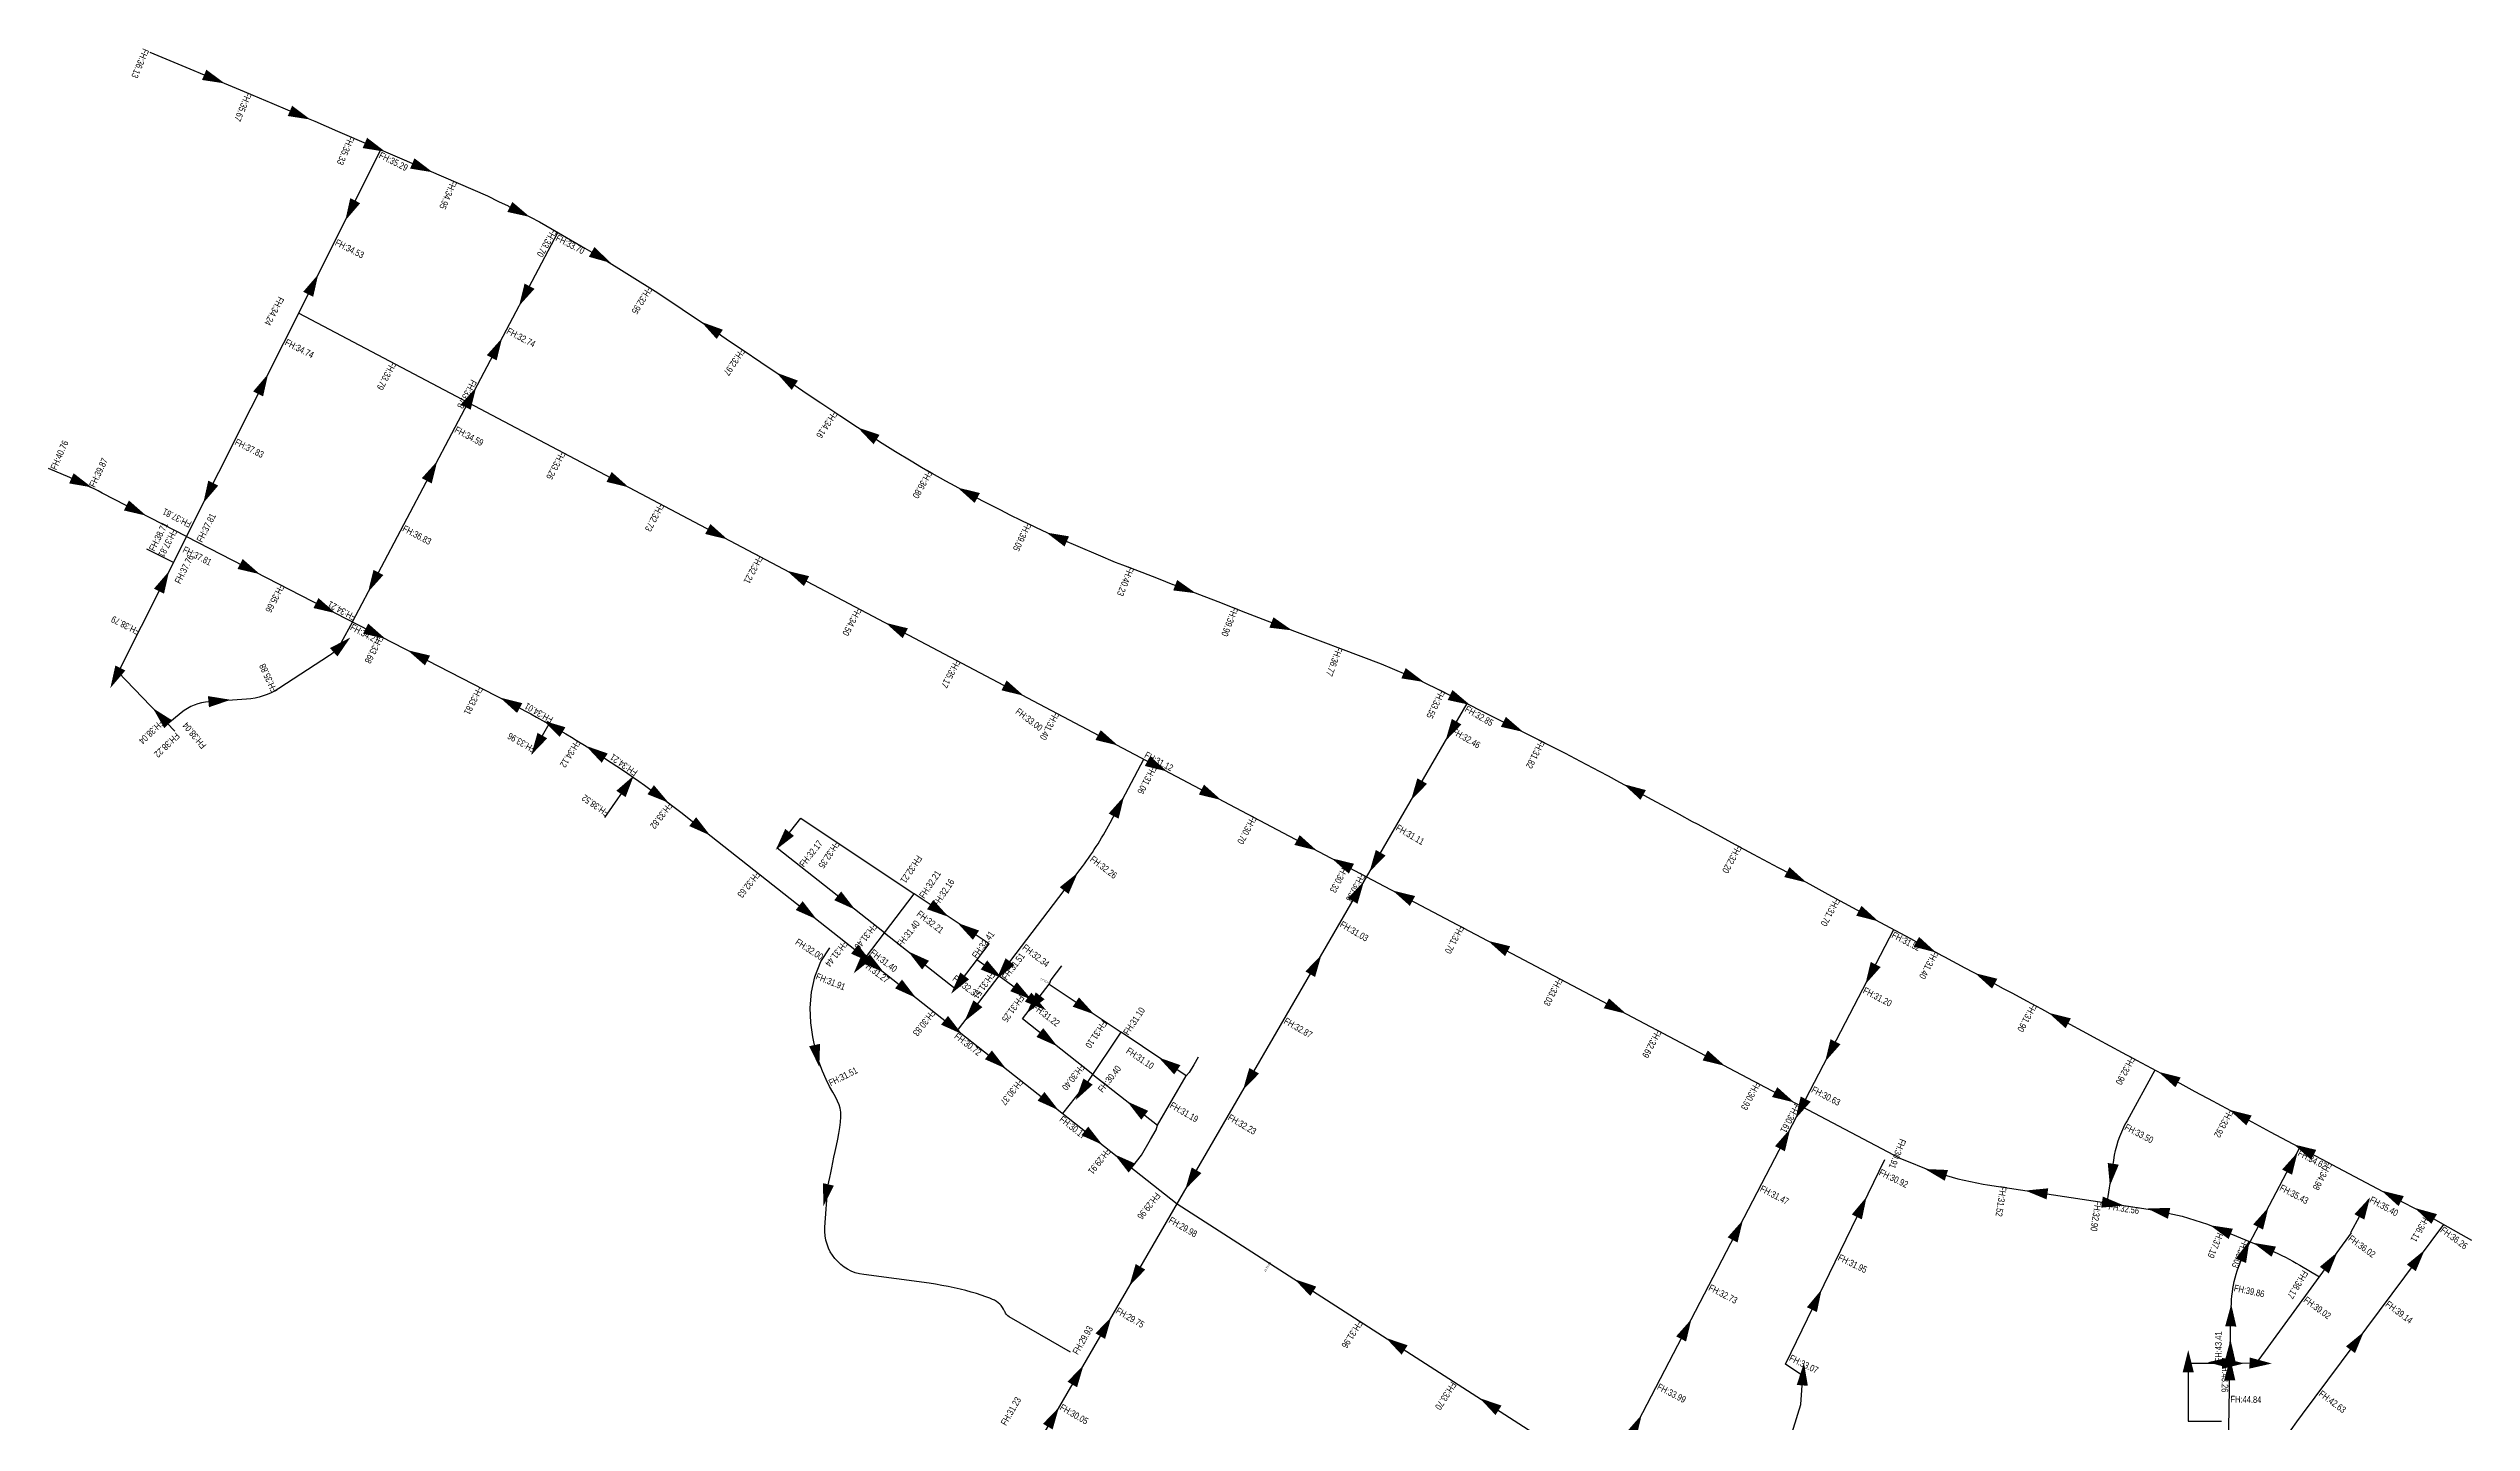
# Model space of a CAD drawing. Header units: millimetres. Extents: x 981 to 5289, y 986 to 5815.
# Drawn here: x 3118 to 5289, y 4584 to 5815 of the extents above; entities that cross this region are included whole.
import ezdxf

# ---------------------------------------------------------------- set-up
doc = ezdxf.new("R2010")
doc.units = ezdxf.units.MM
for name, color, linetype in [('도로중심선', 40, 'Continuous'), ('도로체인계획고', 6, 'Continuous'), ('도로흐름표시', 7, 'Continuous')]:
    doc.layers.add(name, color=color, linetype=linetype)
doc.styles.get("Standard").update_dxf_attribs({"font": 'arial.ttf'})

msp = doc.modelspace()

# ---------------------------------------------------------------- linework, layer by layer
at = {"layer": '도로중심선'}
for points in [[(3209.4, 5811.8), (3293.9, 5776.4), (3301.6, 5773.1), (3318.5, 5766), (3332.5, 5760.1), (3346.6, 5754.1), (3357.1, 5749.8), (3377.5, 5740.9), (3432.9, 5717), (3511.6, 5683), (3521.7, 5678), (3530.2, 5673.9), (3530.7, 5673.6), (3541.2, 5668.4), (3550.1, 5663.8), (3558.2, 5659.6), (3575.2, 5649.8), (3599, 5636.2), (3613.5, 5627.9), (3664.2, 5596), (3707.9, 5566.9), (3719.1, 5559.4), (3721.5, 5557.7), (3729.5, 5552.3), (3740.7, 5544.7), (3756.6, 5533.9), (3772.2, 5523.5), (3785.4, 5514.4), (3799, 5505.2), (3810.4, 5497.5), (3813.9, 5495.2), (3827.3, 5486.2), (3843.1, 5475.9), (3851.1, 5470.6), (3855.2, 5467.9), (3865.2, 5461.5), (3877.1, 5454), (3891.2, 5445.6), (3900.6, 5440.1), (3909.8, 5434.7), (3922, 5427.8), (3930.3, 5423.2), (3938.5, 5418.7), (3947.3, 5414), (3955.1, 5409.9), (3963.5, 5405.6), (3971.2, 5401.6), (3979.7, 5397.4), (3989.4, 5392.6), (4002.5, 5386.3), (4013.4, 5381.2), (4021.4, 5377.5), (4026.6, 5375.2), (4040.4, 5369.2), (4058.6, 5361.4), (4074, 5355), (4080.6, 5352.6), (4097.7, 5345.8), (4112.5, 5340.2), (4125.7, 5335), (4125.8, 5335), (4130.4, 5333.2), (4141.8, 5328.8), (4153.5, 5324.3), (4168.2, 5318.6), (4186.9, 5311.4), (4206.2, 5303.8), (4220.3, 5298.4), (4223.4, 5297.2), (4312.3, 5263.8), (4322.1, 5259.7), (4336.1, 5253.7), (4348.3, 5248.3), (4365.9, 5239.7), (4381.9, 5231.9), (4467.6, 5188.6), (4477, 5183.9), (4490.5, 5176.7), (4507.6, 5167.7), (4515.5, 5163.4), (4525.6, 5157.8), (4541.4, 5149.4), (4553.9, 5142.5), (4568, 5135), (4579.1, 5129), (4590.9, 5122.6), (4595.1, 5120.4), (4623.4, 5105.3), (4629.4, 5102.1), (4645.5, 5093.4), (4667.9, 5081.3), (4678.7, 5075.6), (4696.1, 5066.3), (4712.3, 5057.5), (4727.3, 5049.4), (4741.6, 5041.8), (4763.4, 5030.1), (4786.4, 5017.7), (4801.4, 5009.5), (4816.9, 5001.3), (4835, 4991.5), (4849.4, 4983.9), (4864.7, 4975.7), (4869.4, 4973.1), (4877.7, 4968.7), (4890.2, 4961.8), (4903.6, 4954.7), (4913.9, 4949.1), (4915.9, 4948.1), (4928.9, 4941.1), (4940.2, 4935.1), (4953.8, 4927.6), (4975.8, 4915.7), (4988.7, 4908.9), (5002.3, 4901.6), (5011.3, 4896.8), (5023, 4890.5), (5027.5, 4888.1), (5041.1, 4880.8), (5057.4, 4872.1), (5060.7, 4870.3), (5072.9, 4863.8), (5088.8, 4855.2), (5108.5, 4844.6), (5214.6, 4788.5), (5228.6, 4781.1), (5244.6, 4772.7), (5262.9, 4762.3), (5288.9, 4747.6)], [(3242.1, 5377.9), (3242.1, 5377.9), (3416.1, 5724.2)], [(3390.7, 5301.4), (3574.7, 5650.1)], [(3342.6, 5577.9), (3494.3, 5497.9)], [(3494.3, 5497.9), (4299.2, 5073.1)], [(3242.1, 5377.9), (3201.6, 5297.3), (3181, 5256.4), (3231.7, 5203.5)], [(3230.4, 5354.6), (3206.7, 5366.5)], [(3566.7, 5209.8), (3551.4, 5183.1)], [(3641.8, 5162.5), (3616.6, 5126.1)], [(3867.4, 5022.9), (3771.2, 5098.7), (3792.3, 5125.5), (3894, 5057.7)], [(3867.4, 5022.9), (3894, 5057.7)], [(3867.4, 5022.9), (3930.6, 4973), (3961, 5012.9), (3894, 5057.7)], [(4299.2, 5073.1), (4689, 4867.3)], [(3850.3, 5000.4), (3867.4, 5022.9)], [(4515, 4532.3), (4771.4, 5025.8)], [(3969.9, 4984.2), (3950.1, 4998.6)], [(4026, 4993.4), (4021.2, 4987.1)], [(3969.9, 4984.2), (4002.3, 4960.6)], [(4054, 4896.1), (3991, 4945.8), (4014.7, 4976.9), (4079.2, 4933.8)], [(4021.2, 4987.1), (4016.3, 4980.7), (4014.7, 4976.9)], [(4027, 4861), (4049.6, 4889.6), (4079.2, 4933.8)], [(4054, 4896.1), (4111.8, 4850.5), (4137.5, 4894.8), (4079.2, 4933.8)], [(4148.4, 4911.6), (4144.3, 4904.7)], [(4144.3, 4904.7), (4140.3, 4897.7), (4137.5, 4894.8)], [(4689, 4867.3), (4776.7, 4821.1), (4806.4, 4809.2), (4828.7, 4802.5), (4851.4, 4797.8), (4855.3, 4797.1), (4999.2, 4775.3), (5006, 4774.2), (5029.6, 4769), (5052.4, 4761.8), (5090.6, 4746)], [(4105.5, 4837.6), (4110.6, 4846.3), (4111.8, 4850.5)], [(4088.5, 4812.4), (4097.4, 4823.6), (4105.5, 4837.6)], [(4129.4, 4780.2), (4515, 4532.3)], [(5180.7, 4754.4), (5197, 4784.2)], [(5072.6, 4637.8), (5096.1, 4637.3), (5181.3, 4754.1)], [(5065.8, 4637.2), (5035.1, 4637.2), (5035.1, 4585.3), (5064.8, 4585.3)]]:
    msp.add_lwpolyline(points, dxfattribs=at)
for points in [[(3242.1, 5377.9), (3166.6, 5416.8, 0.016099), (3137.6, 5430.6), (3118.5, 5438.9)], [(3242.1, 5377.9), (3529.2, 5230.2, -0.048169), (3690.8, 5126.2), (4129.4, 4780.2)], [(3390.7, 5301.4), (3380.4, 5282.3, -0.126115), (3370.3, 5271.3), (3324.7, 5241.7, -0.128508), (3295.9, 5232.1), (3262.5, 5229.9, 0.158461), (3237.3, 5219.9), (3225.4, 5210)], [(3811.8, 3956.8), (3811.8, 4151.9, -0.132145), (3852.3, 4302.4), (3904.8, 4393), (4389.2, 5228.2)], [(3932.7, 4935.4), (4042.7, 5079.7, 0.041397), (4069.4, 5121.5), (4099.5, 5178.5)], [(4033.8, 4647.3), (3979.1, 4679, -0.159713), (3975, 4683.7), (3974.9, 4684, 0.194542), (3964.1, 4694.5), (3961.6, 4695.5), (3958, 4696.8), (3954, 4698.3), (3949.6, 4699.7), (3945, 4701.1), (3940.1, 4702.5), (3935, 4703.8), (3929.7, 4705), (3924.4, 4706.1), (3918.8, 4707.1), (3913.1, 4708), (3907.4, 4709), (3848.7, 4716.7, -0.397092), (3814, 4759.2), (3816.7, 4795.7), (3817.6, 4799.7), (3818.4, 4803.6), (3819.3, 4807.8), (3820.1, 4812.3), (3821, 4817), (3822, 4822), (3823.1, 4827.1), (3824.2, 4832.5), (3825.4, 4837.9), (3826.4, 4843.2), (3827.3, 4848.4), (3827.9, 4853.4), (3828.2, 4858), (3828.2, 4862.2), (3827.7, 4865.8), (3826.7, 4868.9), (3825.3, 4872.2), (3823.4, 4875.9), (3820.9, 4880.2), (3818.1, 4885.3), (3815, 4891.5), (3811.8, 4898.8), (3808.6, 4907.6), (3805.6, 4917.9), (3803.1, 4929.6), (3801.4, 4942.3), (3800.8, 4955.8), (3801.8, 4969.6), (3804.8, 4983.5), (3810.3, 4997.1), (3818.3, 5009.4)], [(5005.1, 4899.8), (4980.3, 4854.4, 0.004789), (4979.3, 4852.6), (4979.3, 4852.6)], [(4962.6, 4780.9), (4968.4, 4819.3, -0.083034), (4979.3, 4852.6), (4979.3, 4852.6)], [(4620.2, 4479.6), (4627, 4489.1, -0.122408), (4634.3, 4495.3), (4640.2, 4498.3, 0.20388), (4665.6, 4528.1), (4688.1, 4600.4), (4690, 4625.9), (4674.3, 4636.4), (4763.3, 4819.9)], [(4962.4, 4460), (4969.9, 4465.6, -0.018912), (4988.6, 4478.4), (5028.5, 4503.5, 0.252435), (5071.4, 4579.5), (5072.5, 4631.7), (5073.1, 4664.8), (5073.6, 4687.6, -0.117002), (5086.7, 4738.6), (5099, 4761.9), (5135.2, 4830.5)], [(4999.3, 4359), (5063.3, 4475.8, -0.034451), (5137.6, 4591.7), (5263.9, 4761.7)], [(5090.6, 4746), (5108.7, 4738.5, -0.036872), (5135.1, 4725.2), (5152.6, 4714.7)]]:
    msp.add_lwpolyline(points, format="xyb", dxfattribs=at)
at = {"layer": '도로흐름표시'}
for points in [[(3259.9, 5796), (3256, 5786.8), (3276.4, 5783.7)], [(3336.7, 5763.7), (3332.8, 5754.5), (3353.2, 5751.3)], [(3403.9, 5735), (3399.9, 5725.8), (3420.2, 5722.5)], [(3446.3, 5716.6), (3442.4, 5707.4), (3462.7, 5704.1)], [(3397.7, 5676.4), (3388.8, 5680.9), (3384.3, 5660.8)], [(3534, 5677.5), (3529.5, 5668.6), (3549.7, 5664.1)], [(3607.5, 5637.1), (3602.5, 5628.4), (3622.4, 5622.8)], [(3346.7, 5597.1), (3355.6, 5592.6), (3360.1, 5612.7)], [(3553.8, 5599.7), (3544.9, 5604.4), (3540, 5584.4)], [(3717, 5554.8), (3722.5, 5563.1), (3703.2, 5570.1)], [(3511.1, 5540.3), (3519.9, 5535.6), (3524.8, 5555.6)], [(3301.8, 5507.8), (3310.7, 5503.3), (3315.2, 5523.4)], [(3784.2, 5509.2), (3789.8, 5517.5), (3770.5, 5524.6)], [(3487.7, 5496.1), (3496.6, 5491.4), (3501.5, 5511.4)], [(3857.5, 5460.5), (3862.9, 5468.9), (3843.3, 5475.5)], [(3141, 5434.5), (3137, 5425.4), (3157.3, 5421.9)], [(3270.5, 5423.4), (3261.6, 5427.9), (3257.1, 5407.7)], [(3452.9, 5430.1), (3461.8, 5425.4), (3466.7, 5445.4)], [(3623, 5435.6), (3618.3, 5426.8), (3638.3, 5421.9)], [(3190.6, 5410.1), (3186, 5401.2), (3206.1, 5396.5)], [(3948.1, 5407.9), (3952.8, 5416.8), (3932.7, 5421.7)], [(3711.4, 5389), (3706.7, 5380.1), (3726.8, 5375.2)], [(4028.6, 5368.9), (4032.6, 5378), (4012.3, 5381.4)], [(3213, 5331.2), (3222, 5326.7), (3226.5, 5346.8)], [(3292.4, 5357.7), (3287.8, 5348.8), (3307.9, 5344.1)], [(3418.4, 5343.3), (3409.6, 5348), (3404.7, 5328)], [(3795.2, 5333.4), (3799.8, 5342.3), (3779.8, 5347.2)], [(3360.3, 5322.7), (3355.8, 5313.8), (3375.8, 5309.1)], [(4129.5, 5338.9), (4125.9, 5329.6), (4146.3, 5327)], [(3404.9, 5299.8), (3400.3, 5290.9), (3420.4, 5286.2)], [(3883.6, 5286.8), (3888.3, 5295.6), (3868.3, 5300.5)], [(4215.7, 5305.5), (4212.1, 5296.2), (4232.6, 5293.7)], [(3370.6, 5277.9), (3377.3, 5270.4), (3388.9, 5287.4)], [(3455.7, 5262.4), (3460.3, 5271.2), (3440.2, 5276)], [(3187.3, 5257.8), (3178.4, 5262.3), (3173.9, 5242.1)], [(4334.2, 5260), (4330.3, 5250.8), (4350.6, 5247.5)], [(3261.3, 5234.9), (3262.2, 5224.9), (3281.7, 5231.6)], [(3538.2, 5219.8), (3542.9, 5228.6), (3522.9, 5233.6)], [(3976.7, 5248.9), (3972.1, 5240.1), (3992.1, 5235.2)], [(4376.1, 5240.3), (4371.7, 5231.4), (4391.8, 5227)], [(3222.2, 5206.2), (3229.4, 5213.1), (3212, 5224.1)], [(3576.4, 5198.4), (3581.5, 5207), (3561.7, 5212.9)], [(4384.1, 5209.5), (4375.5, 5214.5), (4369.8, 5194.7)], [(4423.9, 5216.3), (4419.4, 5207.4), (4439.5, 5202.8)], [(3565.2, 5197.1), (3556.5, 5202), (3550.9, 5182.2)], [(3614, 5175.2), (3619.4, 5183.5), (3599.9, 5190.3)], [(4061, 5204.4), (4056.3, 5195.6), (4076.4, 5190.7)], [(4105.2, 5181.1), (4100.5, 5172.3), (4120.5, 5167.4)], [(3627.1, 5150.1), (3635.4, 5144.4), (3642.7, 5163.6)], [(3660.8, 5155.1), (3655, 5147), (3674.1, 5139.3)], [(4068.1, 5129.7), (4077, 5125.1), (4081.9, 5145.1)], [(4153.5, 5155.6), (4148.9, 5146.7), (4168.9, 5141.8)], [(4353.3, 5156.3), (4344.6, 5161.3), (4338.9, 5141.5)], [(4544.5, 5142), (4549.3, 5150.7), (4529.4, 5156)], [(3698.6, 5126.4), (3692.4, 5118.5), (3711.2, 5110.1)], [(3786.2, 5109.7), (3778.4, 5115.9), (3769.9, 5097.1)], [(4239.2, 5110.4), (4234.5, 5101.6), (4254.5, 5096.6)], [(4283.2, 5075.9), (4287.9, 5084.7), (4267.8, 5089.6)], [(4316.1, 5092.1), (4307.4, 5097.1), (4301.7, 5077.3)], [(4677.9, 5081.7), (4673.3, 5072.8), (4693.3, 5067.9)], [(3828.5, 5059.9), (3822.3, 5052.1), (3841.1, 5043.6)], [(4024.3, 5063.7), (4032.2, 5057.7), (4040.4, 5076.6)], [(4282.3, 5053.9), (4291, 5048.9), (4296.7, 5068.7)], [(4337.9, 5047), (4342.6, 5055.8), (4322.6, 5060.7)], [(3794, 5051.2), (3787.8, 5043.3), (3806.6, 5034.9)], [(3911, 5052.3), (3905.4, 5044), (3924.8, 5037.1)], [(4742.4, 5047), (4737.7, 5038.2), (4757.7, 5033.1)], [(3946.5, 5016.6), (3952, 5024.9), (3932.6, 5031.8)], [(4423.2, 5002), (4427.8, 5010.8), (4407.8, 5015.7)], [(4794, 5019.2), (4789.2, 5010.4), (4809.2, 5005.3)], [(3843.6, 5012.1), (3837.4, 5004.2), (3856.2, 4995.8)], [(3855.8, 4999.3), (3847.8, 5005.4), (3839.7, 4986.5)], [(3854.1, 5003.8), (3847.9, 4995.9), (3866.7, 4987.5)], [(3901, 4990), (3907.2, 4997.8), (3888.4, 5006.3)], [(3959.3, 4998.1), (3953.5, 4990), (3972.6, 4982.3)], [(3983.7, 4994), (3975.8, 5000.1), (3967.6, 4981.1)], [(4244.3, 4988.3), (4253, 4983.3), (4258.7, 5003.1)], [(4759.6, 4992.2), (4750.7, 4996.8), (4745.9, 4976.8)], [(3883, 4981), (3876.8, 4973.1), (3895.6, 4964.6)], [(3943.1, 4981.2), (3935.2, 4987.3), (3927, 4968.3)], [(3985.9, 4978.7), (3980, 4970.6), (3999.1, 4962.9)], [(4859.4, 4972.9), (4864.1, 4981.7), (4844.1, 4986.7)], [(3955, 4956.3), (3947, 4962.4), (3938.9, 4943.4)], [(3998.9, 4969.3), (3993, 4961.2), (4012.1, 4953.5)], [(4010.7, 4963.4), (4002.8, 4969.5), (3994.6, 4950.6)], [(4041.5, 4965), (4035.9, 4956.7), (4055.3, 4949.8)], [(4516.3, 4964.1), (4511.6, 4955.3), (4531.6, 4950.4)], [(4925.3, 4937.4), (4930, 4946.2), (4910, 4951.2)], [(3924.2, 4948.4), (3918, 4940.6), (3936.8, 4932.1)], [(4009.5, 4937.5), (4003.4, 4929.6), (4022.2, 4921.2)], [(4723.6, 4923), (4714.7, 4927.6), (4709.9, 4907.5)], [(3809.6, 4923.4), (3799.8, 4921.3), (3808.9, 4902.8)], [(3963.5, 4917.5), (3957.3, 4909.6), (3976.1, 4901.2)], [(4126.8, 4896), (4132.4, 4904.3), (4112.9, 4911.2)], [(4604.7, 4917.5), (4600.1, 4908.6), (4620.1, 4903.7)], [(4053.8, 4886.8), (4045.5, 4892.4), (4038.5, 4873)], [(4202.8, 4896.8), (4194.1, 4901.8), (4188.4, 4882)], [(4667, 4884.6), (4662.3, 4875.8), (4682.3, 4870.9)], [(5023.6, 4884.5), (5028.3, 4893.3), (5008.3, 4898.4)], [(4010.6, 4880.3), (4004.4, 4872.5), (4023.2, 4864)], [(4097.3, 4855.5), (4103.5, 4863.4), (4084.7, 4871.8)], [(4696.9, 4871.6), (4688, 4876.2), (4683.2, 4856.1)], [(5087.1, 4850.4), (5091.9, 4859.2), (5071.9, 4864.3)], [(4049.8, 4849.3), (4043.7, 4841.5), (4062.5, 4833)], [(4665, 4831.8), (4673.8, 4827.2), (4678.6, 4847.3)], [(4086, 4808.1), (4092.2, 4816), (4073.4, 4824.4)], [(5119.2, 4810.8), (5128.1, 4806.2), (5133, 4826.2)], [(5145.1, 4819.6), (5149.8, 4828.4), (5129.7, 4833.3)], [(3822, 4796.4), (3812.2, 4798.6), (3812.6, 4778)], [(4151.1, 4807.7), (4142.5, 4812.7), (4136.7, 4792.9)], [(4817, 4800.8), (4819.9, 4810.4), (4799.3, 4811.3)], [(4972.9, 4815.2), (4963, 4816.7), (4964.9, 4796.2)], [(4733.8, 4770.6), (4742.8, 4766.2), (4747, 4786.4)], [(4908.2, 4784.1), (4909.7, 4794), (4889.2, 4792)], [(4958.6, 4786.6), (4957.1, 4776.7), (4977.6, 4778.6)], [(5016.9, 4766.7), (5019, 4776.5), (4998.4, 4775.9)], [(5093.3, 4761.7), (5102.1, 4757), (5107, 4777)], [(5184, 4770.8), (5192.8, 4766), (5198, 4786)], [(5223.5, 4778.1), (5228.2, 4787), (5208.2, 4791.9)], [(5252.9, 4762.2), (5257.9, 4770.9), (5238, 4776.4)], [(4622.5, 4750.1), (4631.4, 4745.5), (4636.2, 4765.5)], [(5071.3, 4748.6), (5075.1, 4757.8), (5054.7, 4760.9)], [(5077.6, 4731), (5086.9, 4727.1), (5090, 4747.5)], [(5109.7, 4732.7), (5113.7, 4741.8), (5093.3, 4745.2)], [(5153, 4723.7), (5161, 4717.8), (5168.8, 4736.9)], [(5230.9, 4725.7), (5238.9, 4719.8), (5246.9, 4738.8)], [(4100.9, 4721.2), (4092.3, 4726.2), (4086.6, 4706.4)], [(4248.7, 4697.6), (4254.1, 4706), (4234.6, 4712.6)], [(4693.5, 4687.5), (4702.5, 4683.2), (4706.7, 4703.3)], [(5068.2, 4670.4), (5078.2, 4670.2), (5073.6, 4690.3)], [(4056.3, 4664.1), (4064.9, 4659.1), (4070.6, 4678.9)], [(4576.4, 4661.4), (4585.3, 4656.8), (4590.1, 4676.8)], [(4330.5, 4645), (4335.9, 4653.4), (4316.4, 4660)], [(5030.1, 4629.1), (5040.1, 4629.1), (5035.1, 4649.1)], [(5067.6, 4638.5), (5077.6, 4638.3), (5073, 4658.4)], [(5176.4, 4652.4), (5184.5, 4646.4), (5192.4, 4665.5)], [(4031.2, 4620.8), (4039.8, 4615.8), (4045.6, 4635.6)], [(4684.4, 4617.9), (4694.4, 4617.1), (4690.9, 4637.5)], [(5072.5, 4632.8), (5072.7, 4642.8), (5052.6, 4638.2)], [(5065.3, 4642.2), (5065.3, 4632.2), (5085.3, 4637.2)], [(5067.3, 4622.1), (5077.3, 4621.9), (5072.7, 4642)], [(5090.1, 4642.5), (5089.9, 4632.5), (5110, 4637.1)], [(4414.6, 4590.9), (4420, 4599.4), (4400.5, 4606)], [(4009.3, 4583.1), (4017.9, 4578), (4023.6, 4597.9)], [(4532, 4575.8), (4540.8, 4571.2), (4545.6, 4591.3)]]:
    msp.add_solid(points, dxfattribs=at)

# ---------------------------------------------------------------- texts
at = {"layer": '도로체인계획고', "width": 0.7}
for s, rotation, p in [('FH:36.13', 247.2765, (3203.2, 5815.5)), ('FH:35.67', 247.2364, (3295.4, 5776.8)), ('FH:35.33', 246.6233, (3387.5, 5737.7)), ('FH:35.29', 333.3182, (3413.8, 5717.3)), ('FH:34.95', 246.6233, (3479.3, 5698)), ('FH:34.53', 333.3182, (3374.5, 5639.1)), ('FH:33.70', 240.1719, (3569.3, 5654.4)), ('FH:33.70', 332.1752, (3572.2, 5643.3)), ('FH:32.95', 237.8113, (3655, 5602.9)), ('FH:34.24', 242.1752, (3324.5, 5593.3)), ('FH:32.74', 332.1752, (3528.2, 5559.9)), ('FH:34.74', 333.3182, (3329.6, 5549.7)), ('FH:33.79', 242.1752, (3425.2, 5535.5)), ('FH:32.97', 236.0026, (3738.3, 5547.5)), ('FH:33.78', 242.1752, (3497.1, 5519)), ('FH:34.59', 332.1752, (3481.6, 5471.5)), ('FH:34.16', 236.2575, (3821.1, 5491.5)), ('FH:40.76', 66.453, (3125.5, 5436.9)), ('FH:37.83', 333.3182, (3284.7, 5460.4)), ('FH:33.26', 242.1752, (3576.9, 5455.4)), ('FH:39.87', 64.497, (3160, 5421.3)), ('FH:36.80', 240.4527, (3905.7, 5438.2)), ('FH:32.73', 242.1752, (3665.3, 5408.8)), ('FH:38.71', 63.3182, (3213.5, 5364.1)), ('FH:37.81', 242.7637, (3229, 5385.8)), ('FH:37.81', 153.3182, (3247.3, 5390.9)), ('FH:37.81', 62.7637, (3256.1, 5372)), ('FH:36.83', 332.1752, (3434.9, 5383)), ('FH:39.05', 244.4164, (3994, 5391.5)), ('FH:37.81', 333.3185, (3238, 5364)), ('FH:32.21', 242.1752, (3753.8, 5362.1)), ('FH:37.76', 63.3182, (3236.5, 5334.9)), ('FH:40.23', 248.309, (4085.6, 5351.7)), ('FH:35.66', 242.7637, (3325.1, 5336.3)), ('FH:34.21', 151.766, (3395, 5307.3)), ('FH:38.79', 153.3182, (3201.3, 5294.6)), ('FH:34.21', 332.1752, (3388.2, 5294.6)), ('FH:34.50', 242.1752, (3842.2, 5315.4)), ('FH:39.90', 248.9118, (4178.8, 5315.6)), ('FH:33.68', 242.7637, (3414, 5290.6)), ('FH:36.77', 249.3682, (4272.3, 5279.9)), ('FH:35.88', 114.6272, (3323.9, 5239.5)), ('FH:35.17', 242.1752, (3930.6, 5268.7)), ('FH:33.81', 242.7637, (3502.9, 5244.8)), ('FH:33.55', 243.8645, (4364.6, 5241.5)), ('FH:38.04', 223.7781, (3218.7, 5214.7)), ('FH:34.01', 150.3177, (3571.1, 5215.6)), ('FH:33.00', 322.6931, (3984.1, 5219.9)), ('FH:31.40', 242.1752, (4019.1, 5222)), ('FH:32.85', 329.889, (4386.5, 5221.5)), ('FH:38.22', 223.7781, (3232.5, 5202.7)), ('FH:38.04', 129.7401, (3260.3, 5190.9)), ('FH:33.96', 150.3177, (3555.9, 5188.8)), ('FH:34.12', 238.3432, (3590.7, 5196.9)), ('FH:32.46', 329.889, (4374.9, 5201.6)), ('FH:31.82', 243.1891, (4454, 5196.6)), ('FH:34.21', 145.2264, (3646.8, 5167.8)), ('FH:31.06', 242.1752, (4106.4, 5173.5)), ('FH:31.12', 332.1752, (4099.5, 5180.2)), ('FH:38.52', 145.2264, (3621.5, 5131.4)), ('FH:33.82', 232.6136, (3673.6, 5140.8)), ('FH:30.70', 242.1752, (4195.9, 5128.7)), ('FH:32.17', 51.7327, (3795.2, 5081.1)), ('FH:32.35', 236.3001, (3823, 5106.2)), ('FH:31.11', 329.889, (4324.7, 5115.1)), ('FH:32.20', 241.6481, (4630.5, 5102.6)), ('FH:32.21', 236.3001, (3896.5, 5092.9)), ('FH:32.26', 322.6931, (4050.8, 5087.6)), ('FH:30.33', 242.1752, (4278.8, 5085.3)), ('FH:32.63', 231.7327, (3752.2, 5079)), ('FH:32.21', 56.2227, (3902.9, 5053.1)), ('FH:32.16', 56.2227, (3915, 5045.6)), ('FH:30.53', 242.1752, (4293.3, 5077.3)), ('FH:32.21', 322.6931, (3895.5, 5038.6)), ('FH:31.70', 241.7071, (4718.6, 5055.2)), ('FH:32.00', 327.0842, (3786.8, 5013.1)), ('FH:31.44', 231.7327, (3830.7, 5017.1)), ('FH:31.40', 231.7327, (3857, 5032.5)), ('FH:31.40', 51.7327, (3882.3, 5009.3)), ('FH:32.41', 53.9489, (3950, 4999.3)), ('FH:31.03', 329.889, (4274.6, 5028.6)), ('FH:31.70', 242.1752, (4381.8, 5030.6)), ('FH:31.52', 332.5459, (4768.9, 5018.9)), ('FH:31.27', 322.6852, (3846.7, 4994.1)), ('FH:31.40', 322.6852, (3853.9, 5003.9)), ('FH:31.51', 52.6931, (3976.7, 4980)), ('FH:32.34', 322.6931, (3990.1, 5008.4)), ('FH:31.40', 242.0032, (4806.7, 5007.9)), ('FH:31.91', 338.1549, (3805.1, 4981.5)), ('FH:32.37', 322.6931, (3927.6, 4980.7)), ('FH:31.51', 233.9472, (3962.2, 4988.8)), ('FH:33.03', 242.1752, (4470.2, 4983.9)), ('FH:31.20', 332.5459, (4743.1, 4969.2)), ('FH:30.83', 231.7327, (3909.3, 4955.1)), ('FH:31.25', 233.9472, (3988.2, 4968)), ('FH:31.22', 322.6931, (3999.4, 4955.2)), ('FH:31.10', 56.2227, (4085.7, 4930.6)), ('FH:31.90', 241.7592, (4894.8, 4960.5)), ('FH:30.72', 322.6931, (3929.2, 4929)), ('FH:31.10', 236.2227, (4062.2, 4945.1)), ('FH:32.87', 329.889, (4224.4, 4942.1)), ('FH:32.69', 242.1752, (4558.6, 4937.3)), ('FH:30.40', 231.7357, (4042.9, 4906.4)), ('FH:31.10', 326.2227, (4083.1, 4915.7)), ('FH:32.90', 242.038, (4982.8, 4913.2)), ('FH:31.51', 26.619, (3819.2, 4885.3)), ('FH:30.37', 231.7327, (3987.8, 4893.2)), ('FH:30.40', 51.7327, (4062.6, 4879.3)), ('FH:30.93', 242.1752, (4647.1, 4890.6)), ('FH:30.63', 332.5459, (4697, 4880.4)), ('FH:31.19', 329.889, (4122.3, 4866.6)), ('FH:30.61', 242.1752, (4682.4, 4870.2)), ('FH:33.92', 241.6809, (5071, 4865.9)), ('FH:30.17', 321.7327, (4023.4, 4854.7)), ('FH:32.23', 329.889, (4174.2, 4855.6)), ('FH:33.50', 332.3918, (4977.4, 4846.8)), ('FH:29.91', 231.7327, (4066.3, 4831.3)), ('FH:30.91', 248.2494, (4777, 4838.9)), ('FH:34.62', 332.1752, (5132.7, 4823.6)), ('FH:34.98', 242.1567, (5159.2, 4818.9)), ('FH:31.47', 332.5459, (4650.9, 4791.7)), ('FH:30.92', 334.1338, (4757.5, 4806.2)), ('FH:35.43', 332.1752, (5116.3, 4792.5)), ('FH:29.96', 231.7327, (4110.3, 4790.9)), ('FH:31.52', 261.3783, (4866.6, 4796.5)), ('FH:32.90', 261.3783, (4951.6, 4783.4)), ('FH:32.56', 351.3783, (4963.3, 4775)), ('FH:35.40', 331.2943, (5196.9, 4781.9)), ('FH:29.98', 329.889, (4121.3, 4763.7)), ('FH:37.19', 247.5095, (5062.7, 4758.6)), ('FH:36.11', 240.4195, (5247.6, 4772.1)), ('FH:36.26', 323.3966, (5260.4, 4755.4)), ('FH:31.95', 334.1338, (4720.7, 4729.9)), ('FH:38.03', 247.5095, (5084.4, 4749.7)), ('FH:36.02', 323.8851, (5177.8, 4747.7)), ('FH:38.17', 239.061, (5137.7, 4721.1)), ('FH:32.73', 332.5459, (4604.8, 4703)), ('FH:39.86', 347.9279, (5075.6, 4702)), ('FH:39.02', 323.8851, (5137.8, 4692.7)), ('FH:39.14', 323.3966, (5211.1, 4688.9)), ('FH:29.93', 59.8705, (4040.5, 4644.5)), ('FH:29.75', 329.889, (4073.9, 4682.5)), ('FH:31.96', 237.2671, (4291.2, 4676.5)), ('FH:33.07', 334.1338, (4677.1, 4639.9)), ('FH:43.41', 90, (5065.1, 4638.2)), ('FH:43.26', 268.8688, (5065.4, 4638.9)), ('FH:31.23', 59.889, (3976.2, 4580.9)), ('FH:33.70', 237.2671, (4375, 4621.3)), ('FH:33.99', 332.5459, (4558.7, 4614.2)), ('FH:44.84', 358.8688, (5072.9, 4602.2)), ('FH:42.63', 323.3966, (5151.4, 4608.7)), ('FH:30.05', 329.889, (4023.7, 4596))]:
    msp.add_text(s, height=6, rotation=rotation, dxfattribs=at).set_placement(p)
at = {"layer": '도로체인계획고'}
for s, rotation, p in [('FH:31.23', 156.9139, (4016.4, 4978.4)), ('FH:31.37', 237.2671, (4212.3, 4728.1))]:
    msp.add_text(s, height=1.7, rotation=rotation, dxfattribs=at).set_placement(p)

doc.saveas('drawing.dxf')
